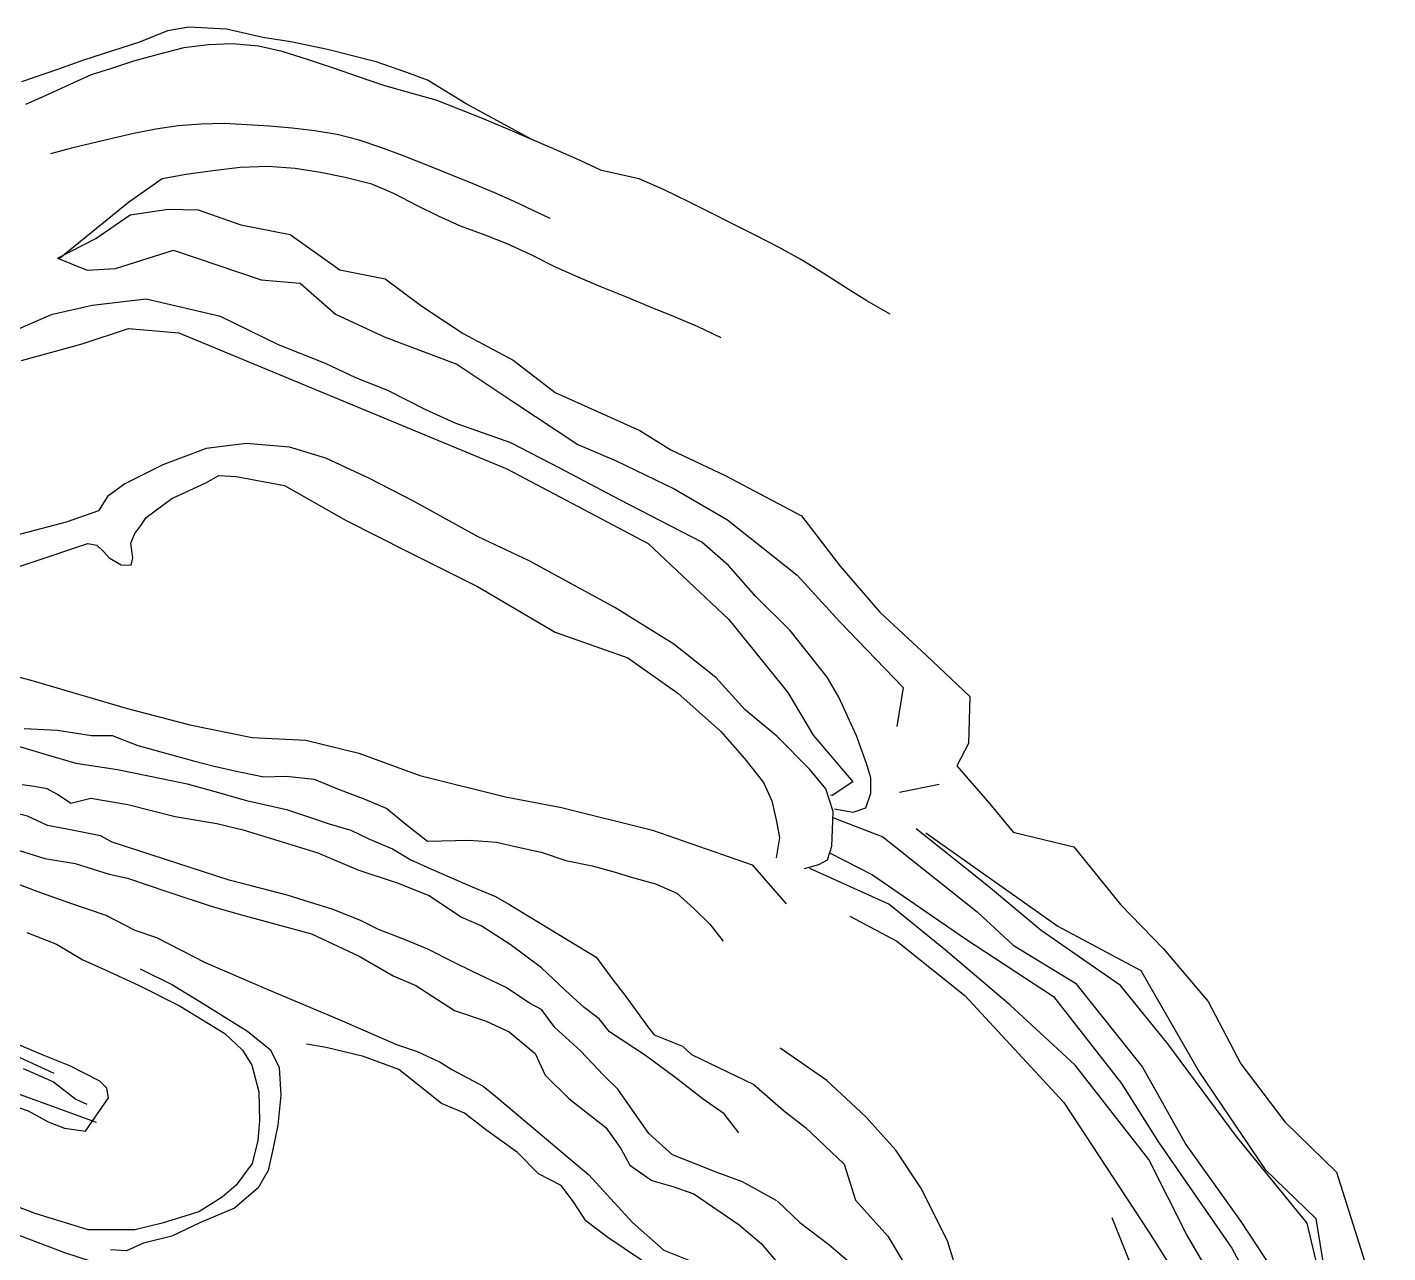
# Model space of a CAD drawing. Extents: x 73536 to 75854, y 478530 to 482386.
# Drawn here: x 74834.2 to 75181.1, y 480303.9 to 480616.4 of the extents above; entities that cross this region are included whole.
import ezdxf

# ---------------------------------------------------------------- set-up
doc = ezdxf.new("R2010")
doc.units = 0

msp = doc.modelspace()

# ---------------------------------------------------------------- linework, layer by layer
at = {"layer": 'TOPO_250913', "color": 30}
msp.add_line((75056.57, 480421.294, 1733.003), (75066.703, 480423.36, 1737.994), dxfattribs=at)
msp.add_line((75056.57, 480421.294, 1733.003), (75066.703, 480423.36, 1737.994), dxfattribs=at)
msp.add_line((75056.57, 480421.294, 1733.003), (75066.703, 480423.36, 1737.994), dxfattribs=at)
msp.add_line((75056.57, 480421.294, 1733.003), (75066.703, 480423.36, 1737.994), dxfattribs=at)
msp.add_line((75056.57, 480421.294, 1733.003), (75066.703, 480423.36, 1737.994), dxfattribs=at)
msp.add_line((75056.57, 480421.294, 1733.003), (75066.703, 480423.36, 1737.994), dxfattribs=at)
msp.add_line((75056.57, 480421.294, 1733.003), (75066.703, 480423.36, 1737.994), dxfattribs=at)
msp.add_line((75056.57, 480421.294, 1733.003), (75066.703, 480423.36, 1737.994), dxfattribs=at)
for points in [[(74962.807, 480587.781, 1743.371), (74946.112, 480596.872, 1742.666), (74936.27, 480602.887, 1742.239), (74930.984, 480604.892, 1742.03), (74923.142, 480607.611, 1741.724), (74910.748, 480610.709, 1741.424), (74901.4, 480612.7, 1741.2), (74894.2, 480613.8, 1741.1), (74885, 480615.9, 1741), (74875.4, 480616.4, 1740.5), (74869.919, 480615.448, 1740.164), (74862.8, 480612.6, 1739.7), (74848.5, 480608, 1739.6), (74841.85, 480605.606, 1739.645), (74832.736, 480602.507, 1739.705)], [(75054.221, 480543.267, 1747.98), (75048.293, 480546.599, 1747.834), (75042.772, 480550.021, 1747.764), (75037.08, 480553.641, 1747.612), (75031.415, 480557.125, 1747.369), (75025.937, 480560.265, 1747.258), (75019.592, 480563.444, 1747.032), (75013.974, 480566.264, 1746.803), (75008.333, 480569.138, 1746.525), (75002.836, 480571.871, 1746.377), (74996.533, 480574.943, 1746.107), (74990.191, 480577.767, 1745.801), (74980.633, 480579.891, 1745.005), (74975.125, 480582.385, 1744.497), (74968.749, 480585.211, 1743.904), (74962.807, 480587.781, 1743.371), (74956.107, 480590.659, 1742.71), (74950.266, 480593.137, 1742.122), (74944.441, 480595.414, 1741.533), (74938.46, 480597.813, 1741.004), (74932.324, 480599.486, 1740.438), (74925.124, 480601.562, 1739.812), (74918.645, 480603.724, 1739.357), (74912.73, 480605.8, 1738.86), (74905.865, 480608.039, 1738.288), (74899.136, 480610.204, 1737.709), (74893.101, 480611.593, 1737.196), (74886.431, 480612.13, 1736.582), (74880.352, 480611.944, 1736.029), (74874.105, 480611.106, 1735.496), (74867.529, 480609.465, 1735.021), (74861.266, 480607.749, 1734.499), (74855.404, 480605.748, 1734.039), (74850.467, 480604.29, 1733.673), (74844.993, 480601.799, 1733.221), (74839.523, 480599.266, 1732.742), (74833.691, 480596.703, 1732.274)], [(74967.524, 480567.578, 1744.161), (74962.96, 480569.783, 1743.675), (74958.151, 480572.023, 1743.172), (74953.127, 480574.208, 1742.699), (74947.908, 480576.424, 1742.167), (74942.58, 480578.621, 1741.633), (74937.134, 480580.778, 1741.126), (74929.842, 480583.706, 1740.54), (74924.303, 480585.706, 1740.05), (74918.771, 480587.586, 1739.569), (74913.174, 480589.017, 1739.027), (74907.462, 480589.958, 1738.45), (74901.713, 480590.688, 1737.839), (74895.941, 480591.181, 1737.162), (74890.17, 480591.532, 1736.621), (74884.34, 480591.806, 1736.025), (74878.478, 480591.704, 1735.406), (74872.66, 480591.226, 1734.835), (74866.964, 480590.436, 1734.29), (74861.37, 480589.265, 1733.674), (74855.831, 480587.994, 1733.162), (74850.455, 480586.716, 1732.698), (74845.486, 480585.521, 1732.386), (74840.087, 480584.085, 1731.981)], [(74967.524, 480567.578, 1744.161), (74962.96, 480569.783, 1743.675), (74958.151, 480572.023, 1743.172), (74953.127, 480574.208, 1742.699), (74947.908, 480576.424, 1742.167), (74942.58, 480578.621, 1741.633), (74937.134, 480580.778, 1741.126), (74929.842, 480583.706, 1740.54), (74924.303, 480585.706, 1740.05), (74918.771, 480587.586, 1739.569), (74913.174, 480589.017, 1739.027), (74907.462, 480589.958, 1738.45), (74901.713, 480590.688, 1737.839), (74895.941, 480591.181, 1737.162), (74890.17, 480591.532, 1736.621), (74884.34, 480591.806, 1736.025), (74878.478, 480591.704, 1735.406), (74872.66, 480591.226, 1734.835), (74866.964, 480590.436, 1734.29), (74861.37, 480589.265, 1733.674), (74855.831, 480587.994, 1733.162), (74850.455, 480586.716, 1732.698), (74845.486, 480585.521, 1732.386), (74840.087, 480584.085, 1731.981)], [(74967.524, 480567.578, 1744.161), (74962.96, 480569.783, 1743.675), (74958.151, 480572.023, 1743.172), (74953.127, 480574.208, 1742.699), (74947.908, 480576.424, 1742.167), (74942.58, 480578.621, 1741.633), (74937.134, 480580.778, 1741.126), (74929.842, 480583.706, 1740.54), (74924.303, 480585.706, 1740.05), (74918.771, 480587.586, 1739.569), (74913.174, 480589.017, 1739.027), (74907.462, 480589.958, 1738.45), (74901.713, 480590.688, 1737.839), (74895.941, 480591.181, 1737.162), (74890.17, 480591.532, 1736.621), (74884.34, 480591.806, 1736.025), (74878.478, 480591.704, 1735.406), (74872.66, 480591.226, 1734.835), (74866.964, 480590.436, 1734.29), (74861.37, 480589.265, 1733.674), (74855.831, 480587.994, 1733.162), (74850.455, 480586.716, 1732.698), (74845.486, 480585.521, 1732.386), (74840.087, 480584.085, 1731.981)], [(74967.524, 480567.578, 1744.161), (74962.96, 480569.783, 1743.675), (74958.151, 480572.023, 1743.172), (74953.127, 480574.208, 1742.699), (74947.908, 480576.424, 1742.167), (74942.58, 480578.621, 1741.633), (74937.134, 480580.778, 1741.126), (74929.842, 480583.706, 1740.54), (74924.303, 480585.706, 1740.05), (74918.771, 480587.586, 1739.569), (74913.174, 480589.017, 1739.027), (74907.462, 480589.958, 1738.45), (74901.713, 480590.688, 1737.839), (74895.941, 480591.181, 1737.162), (74890.17, 480591.532, 1736.621), (74884.34, 480591.806, 1736.025), (74878.478, 480591.704, 1735.406), (74872.66, 480591.226, 1734.835), (74866.964, 480590.436, 1734.29), (74861.37, 480589.265, 1733.674), (74855.831, 480587.994, 1733.162), (74850.455, 480586.716, 1732.698), (74845.486, 480585.521, 1732.386), (74840.087, 480584.085, 1731.981)], [(74967.524, 480567.578, 1744.161), (74962.96, 480569.783, 1743.675), (74958.151, 480572.023, 1743.172), (74953.127, 480574.208, 1742.699), (74947.908, 480576.424, 1742.167), (74942.58, 480578.621, 1741.633), (74937.134, 480580.778, 1741.126), (74929.842, 480583.706, 1740.54), (74924.303, 480585.706, 1740.05), (74918.771, 480587.586, 1739.569), (74913.174, 480589.017, 1739.027), (74907.462, 480589.958, 1738.45), (74901.713, 480590.688, 1737.839), (74895.941, 480591.181, 1737.162), (74890.17, 480591.532, 1736.621), (74884.34, 480591.806, 1736.025), (74878.478, 480591.704, 1735.406), (74872.66, 480591.226, 1734.835), (74866.964, 480590.436, 1734.29), (74861.37, 480589.265, 1733.674), (74855.831, 480587.994, 1733.162), (74850.455, 480586.716, 1732.698), (74845.486, 480585.521, 1732.386), (74840.087, 480584.085, 1731.981)], [(74967.524, 480567.578, 1744.161), (74962.96, 480569.783, 1743.675), (74958.151, 480572.023, 1743.172), (74953.127, 480574.208, 1742.699), (74947.908, 480576.424, 1742.167), (74942.58, 480578.621, 1741.633), (74937.134, 480580.778, 1741.126), (74929.842, 480583.706, 1740.54), (74924.303, 480585.706, 1740.05), (74918.771, 480587.586, 1739.569), (74913.174, 480589.017, 1739.027), (74907.462, 480589.958, 1738.45), (74901.713, 480590.688, 1737.839), (74895.941, 480591.181, 1737.162), (74890.17, 480591.532, 1736.621), (74884.34, 480591.806, 1736.025), (74878.478, 480591.704, 1735.406), (74872.66, 480591.226, 1734.835), (74866.964, 480590.436, 1734.29), (74861.37, 480589.265, 1733.674), (74855.831, 480587.994, 1733.162), (74850.455, 480586.716, 1732.698), (74845.486, 480585.521, 1732.386), (74840.087, 480584.085, 1731.981)], [(74967.524, 480567.578, 1744.161), (74962.96, 480569.783, 1743.675), (74958.151, 480572.023, 1743.172), (74953.127, 480574.208, 1742.699), (74947.908, 480576.424, 1742.167), (74942.58, 480578.621, 1741.633), (74937.134, 480580.778, 1741.126), (74929.842, 480583.706, 1740.54), (74924.303, 480585.706, 1740.05), (74918.771, 480587.586, 1739.569), (74913.174, 480589.017, 1739.027), (74907.462, 480589.958, 1738.45), (74901.713, 480590.688, 1737.839), (74895.941, 480591.181, 1737.162), (74890.17, 480591.532, 1736.621), (74884.34, 480591.806, 1736.025), (74878.478, 480591.704, 1735.406), (74872.66, 480591.226, 1734.835), (74866.964, 480590.436, 1734.29), (74861.37, 480589.265, 1733.674), (74855.831, 480587.994, 1733.162), (74850.455, 480586.716, 1732.698), (74845.486, 480585.521, 1732.386), (74840.087, 480584.085, 1731.981)], [(74967.524, 480567.578, 1744.161), (74962.96, 480569.783, 1743.675), (74958.151, 480572.023, 1743.172), (74953.127, 480574.208, 1742.699), (74947.908, 480576.424, 1742.167), (74942.58, 480578.621, 1741.633), (74937.134, 480580.778, 1741.126), (74929.842, 480583.706, 1740.54), (74924.303, 480585.706, 1740.05), (74918.771, 480587.586, 1739.569), (74913.174, 480589.017, 1739.027), (74907.462, 480589.958, 1738.45), (74901.713, 480590.688, 1737.839), (74895.941, 480591.181, 1737.162), (74890.17, 480591.532, 1736.621), (74884.34, 480591.806, 1736.025), (74878.478, 480591.704, 1735.406), (74872.66, 480591.226, 1734.835), (74866.964, 480590.436, 1734.29), (74861.37, 480589.265, 1733.674), (74855.831, 480587.994, 1733.162), (74850.455, 480586.716, 1732.698), (74845.486, 480585.521, 1732.386), (74840.087, 480584.085, 1731.981)], [(75011.118, 480537.222, 1746.509), (75005.241, 480540.033, 1746.38), (74999.171, 480542.53, 1746.202), (74993.091, 480545.017, 1745.93), (74986.791, 480547.624, 1745.673), (74980.426, 480550.191, 1745.371), (74974.075, 480552.877, 1745.045), (74968.55, 480555.376, 1744.6), (74962.632, 480558.331, 1743.901), (74956.569, 480561.167, 1743.234), (74950.96, 480563.393, 1742.704), (74944.627, 480565.669, 1742.092), (74939.01, 480568.242, 1741.617), (74933.531, 480570.96, 1741.006), (74927.852, 480573.875, 1740.461), (74922.007, 480576.384, 1739.752), (74915.271, 480578.099, 1739.092), (74908.937, 480579.329, 1738.431), (74902.443, 480580.358, 1737.74), (74895.568, 480580.881, 1736.909), (74888.497, 480580.617, 1736.047), (74881.513, 480579.808, 1735.279), (74874.71, 480578.807, 1734.64), (74868.583, 480577.772, 1734.09), (74860.007, 480571.7, 1733.297), (74842.319, 480557.34, 1730.856)], [(75011.118, 480537.222, 1746.509), (75005.241, 480540.033, 1746.38), (74999.171, 480542.53, 1746.202), (74993.091, 480545.017, 1745.93), (74986.791, 480547.624, 1745.673), (74980.426, 480550.191, 1745.371), (74974.075, 480552.877, 1745.045), (74968.55, 480555.376, 1744.6), (74962.632, 480558.331, 1743.901), (74956.569, 480561.167, 1743.234), (74950.96, 480563.393, 1742.704), (74944.627, 480565.669, 1742.092), (74939.01, 480568.242, 1741.617), (74933.531, 480570.96, 1741.006), (74927.852, 480573.875, 1740.461), (74922.007, 480576.384, 1739.752), (74915.271, 480578.099, 1739.092), (74908.937, 480579.329, 1738.431), (74902.443, 480580.358, 1737.74), (74895.568, 480580.881, 1736.909), (74888.497, 480580.617, 1736.047), (74881.513, 480579.808, 1735.279), (74874.71, 480578.807, 1734.64), (74868.583, 480577.772, 1734.09), (74860.007, 480571.7, 1733.297), (74842.319, 480557.34, 1730.856)], [(75011.118, 480537.222, 1746.509), (75005.241, 480540.033, 1746.38), (74999.171, 480542.53, 1746.202), (74993.091, 480545.017, 1745.93), (74986.791, 480547.624, 1745.673), (74980.426, 480550.191, 1745.371), (74974.075, 480552.877, 1745.045), (74968.55, 480555.376, 1744.6), (74962.632, 480558.331, 1743.901), (74956.569, 480561.167, 1743.234), (74950.96, 480563.393, 1742.704), (74944.627, 480565.669, 1742.092), (74939.01, 480568.242, 1741.617), (74933.531, 480570.96, 1741.006), (74927.852, 480573.875, 1740.461), (74922.007, 480576.384, 1739.752), (74915.271, 480578.099, 1739.092), (74908.937, 480579.329, 1738.431), (74902.443, 480580.358, 1737.74), (74895.568, 480580.881, 1736.909), (74888.497, 480580.617, 1736.047), (74881.513, 480579.808, 1735.279), (74874.71, 480578.807, 1734.64), (74868.583, 480577.772, 1734.09), (74860.007, 480571.7, 1733.297), (74842.319, 480557.34, 1730.856)], [(75011.118, 480537.222, 1746.509), (75005.241, 480540.033, 1746.38), (74999.171, 480542.53, 1746.202), (74993.091, 480545.017, 1745.93), (74986.791, 480547.624, 1745.673), (74980.426, 480550.191, 1745.371), (74974.075, 480552.877, 1745.045), (74968.55, 480555.376, 1744.6), (74962.632, 480558.331, 1743.901), (74956.569, 480561.167, 1743.234), (74950.96, 480563.393, 1742.704), (74944.627, 480565.669, 1742.092), (74939.01, 480568.242, 1741.617), (74933.531, 480570.96, 1741.006), (74927.852, 480573.875, 1740.461), (74922.007, 480576.384, 1739.752), (74915.271, 480578.099, 1739.092), (74908.937, 480579.329, 1738.431), (74902.443, 480580.358, 1737.74), (74895.568, 480580.881, 1736.909), (74888.497, 480580.617, 1736.047), (74881.513, 480579.808, 1735.279), (74874.71, 480578.807, 1734.64), (74868.583, 480577.772, 1734.09), (74860.007, 480571.7, 1733.297), (74842.319, 480557.34, 1730.856)], [(75011.118, 480537.222, 1746.509), (75005.241, 480540.033, 1746.38), (74999.171, 480542.53, 1746.202), (74993.091, 480545.017, 1745.93), (74986.791, 480547.624, 1745.673), (74980.426, 480550.191, 1745.371), (74974.075, 480552.877, 1745.045), (74968.55, 480555.376, 1744.6), (74962.632, 480558.331, 1743.901), (74956.569, 480561.167, 1743.234), (74950.96, 480563.393, 1742.704), (74944.627, 480565.669, 1742.092), (74939.01, 480568.242, 1741.617), (74933.531, 480570.96, 1741.006), (74927.852, 480573.875, 1740.461), (74922.007, 480576.384, 1739.752), (74915.271, 480578.099, 1739.092), (74908.937, 480579.329, 1738.431), (74902.443, 480580.358, 1737.74), (74895.568, 480580.881, 1736.909), (74888.497, 480580.617, 1736.047), (74881.513, 480579.808, 1735.279), (74874.71, 480578.807, 1734.64), (74868.583, 480577.772, 1734.09), (74860.007, 480571.7, 1733.297), (74842.319, 480557.34, 1730.856)], [(75011.118, 480537.222, 1746.509), (75005.241, 480540.033, 1746.38), (74999.171, 480542.53, 1746.202), (74993.091, 480545.017, 1745.93), (74986.791, 480547.624, 1745.673), (74980.426, 480550.191, 1745.371), (74974.075, 480552.877, 1745.045), (74968.55, 480555.376, 1744.6), (74962.632, 480558.331, 1743.901), (74956.569, 480561.167, 1743.234), (74950.96, 480563.393, 1742.704), (74944.627, 480565.669, 1742.092), (74939.01, 480568.242, 1741.617), (74933.531, 480570.96, 1741.006), (74927.852, 480573.875, 1740.461), (74922.007, 480576.384, 1739.752), (74915.271, 480578.099, 1739.092), (74908.937, 480579.329, 1738.431), (74902.443, 480580.358, 1737.74), (74895.568, 480580.881, 1736.909), (74888.497, 480580.617, 1736.047), (74881.513, 480579.808, 1735.279), (74874.71, 480578.807, 1734.64), (74868.583, 480577.772, 1734.09), (74860.007, 480571.7, 1733.297), (74842.319, 480557.34, 1730.856)], [(75011.118, 480537.222, 1746.509), (75005.241, 480540.033, 1746.38), (74999.171, 480542.53, 1746.202), (74993.091, 480545.017, 1745.93), (74986.791, 480547.624, 1745.673), (74980.426, 480550.191, 1745.371), (74974.075, 480552.877, 1745.045), (74968.55, 480555.376, 1744.6), (74962.632, 480558.331, 1743.901), (74956.569, 480561.167, 1743.234), (74950.96, 480563.393, 1742.704), (74944.627, 480565.669, 1742.092), (74939.01, 480568.242, 1741.617), (74933.531, 480570.96, 1741.006), (74927.852, 480573.875, 1740.461), (74922.007, 480576.384, 1739.752), (74915.271, 480578.099, 1739.092), (74908.937, 480579.329, 1738.431), (74902.443, 480580.358, 1737.74), (74895.568, 480580.881, 1736.909), (74888.497, 480580.617, 1736.047), (74881.513, 480579.808, 1735.279), (74874.71, 480578.807, 1734.64), (74868.583, 480577.772, 1734.09), (74860.007, 480571.7, 1733.297), (74842.319, 480557.34, 1730.856)], [(75011.118, 480537.222, 1746.509), (75005.241, 480540.033, 1746.38), (74999.171, 480542.53, 1746.202), (74993.091, 480545.017, 1745.93), (74986.791, 480547.624, 1745.673), (74980.426, 480550.191, 1745.371), (74974.075, 480552.877, 1745.045), (74968.55, 480555.376, 1744.6), (74962.632, 480558.331, 1743.901), (74956.569, 480561.167, 1743.234), (74950.96, 480563.393, 1742.704), (74944.627, 480565.669, 1742.092), (74939.01, 480568.242, 1741.617), (74933.531, 480570.96, 1741.006), (74927.852, 480573.875, 1740.461), (74922.007, 480576.384, 1739.752), (74915.271, 480578.099, 1739.092), (74908.937, 480579.329, 1738.431), (74902.443, 480580.358, 1737.74), (74895.568, 480580.881, 1736.909), (74888.497, 480580.617, 1736.047), (74881.513, 480579.808, 1735.279), (74874.71, 480578.807, 1734.64), (74868.583, 480577.772, 1734.09), (74860.007, 480571.7, 1733.297), (74842.319, 480557.34, 1730.856)], [(74841.857, 480557.538, 1732.484), (74851.69, 480562.533, 1734.707), (74860.424, 480568.527, 1735.672), (74870.098, 480570.038, 1736.824), (74877.715, 480569.817, 1742.229), (74888.588, 480566.017, 1742.678), (74901.179, 480563.557, 1742.821), (74913.879, 480554.553, 1743.352), (74925.453, 480552.231, 1743.529), (74934.778, 480545.24, 1743.909), (74945.34, 480538.285, 1744.255), (74958.062, 480531.453, 1743.9), (74968.784, 480523.258, 1744.971), (74990.406, 480513.592, 1745.597), (74998.305, 480508.624, 1745.681), (75012.155, 480502.067, 1746.124), (75031.608, 480491.82, 1747.008), (75041.483, 480478.984, 1747.133), (75051.538, 480467.272, 1747.279), (75063.45, 480456.168, 1747.248), (75074.533, 480445.7, 1747.422), (75074.164, 480433.77, 1747.89), (75071.173, 480428.045, 1744.726), (75079.613, 480418.327, 1745.805), (75085.54, 480411.159, 1745.769), (75101.05, 480407.4, 1745.283)], [(74841.857, 480557.538, 1732.484), (74851.69, 480562.533, 1734.707), (74860.424, 480568.527, 1735.672), (74870.098, 480570.038, 1736.824), (74877.715, 480569.817, 1742.229), (74888.588, 480566.017, 1742.678), (74901.179, 480563.557, 1742.821), (74913.879, 480554.553, 1743.352), (74925.453, 480552.231, 1743.529), (74934.778, 480545.24, 1743.909), (74945.34, 480538.285, 1744.255), (74958.062, 480531.453, 1743.9), (74968.784, 480523.258, 1744.971), (74990.406, 480513.592, 1745.597), (74998.305, 480508.624, 1745.681), (75012.155, 480502.067, 1746.124), (75031.608, 480491.82, 1747.008), (75041.483, 480478.984, 1747.133), (75051.538, 480467.272, 1747.279), (75063.45, 480456.168, 1747.248), (75074.533, 480445.7, 1747.422), (75074.164, 480433.77, 1747.89), (75071.173, 480428.045, 1744.726), (75079.613, 480418.327, 1745.805), (75085.54, 480411.159, 1745.769), (75101.05, 480407.4, 1745.283)], [(74841.857, 480557.538, 1732.484), (74851.69, 480562.533, 1734.707), (74860.424, 480568.527, 1735.672), (74870.098, 480570.038, 1736.824), (74877.715, 480569.817, 1742.229), (74888.588, 480566.017, 1742.678), (74901.179, 480563.557, 1742.821), (74913.879, 480554.553, 1743.352), (74925.453, 480552.231, 1743.529), (74934.778, 480545.24, 1743.909), (74945.34, 480538.285, 1744.255), (74958.062, 480531.453, 1743.9), (74968.784, 480523.258, 1744.971), (74990.406, 480513.592, 1745.597), (74998.305, 480508.624, 1745.681), (75012.155, 480502.067, 1746.124), (75031.608, 480491.82, 1747.008), (75041.483, 480478.984, 1747.133), (75051.538, 480467.272, 1747.279), (75063.45, 480456.168, 1747.248), (75074.533, 480445.7, 1747.422), (75074.164, 480433.77, 1747.89), (75071.173, 480428.045, 1744.726), (75079.613, 480418.327, 1745.805), (75085.54, 480411.159, 1745.769), (75101.05, 480407.4, 1745.283)], [(74841.857, 480557.538, 1732.484), (74851.69, 480562.533, 1734.707), (74860.424, 480568.527, 1735.672), (74870.098, 480570.038, 1736.824), (74877.715, 480569.817, 1742.229), (74888.588, 480566.017, 1742.678), (74901.179, 480563.557, 1742.821), (74913.879, 480554.553, 1743.352), (74925.453, 480552.231, 1743.529), (74934.778, 480545.24, 1743.909), (74945.34, 480538.285, 1744.255), (74958.062, 480531.453, 1743.9), (74968.784, 480523.258, 1744.971), (74990.406, 480513.592, 1745.597), (74998.305, 480508.624, 1745.681), (75012.155, 480502.067, 1746.124), (75031.608, 480491.82, 1747.008), (75041.483, 480478.984, 1747.133), (75051.538, 480467.272, 1747.279), (75063.45, 480456.168, 1747.248), (75074.533, 480445.7, 1747.422), (75074.164, 480433.77, 1747.89), (75071.173, 480428.045, 1744.726), (75079.613, 480418.327, 1745.805), (75085.54, 480411.159, 1745.769), (75101.05, 480407.4, 1745.283)], [(74841.857, 480557.538, 1732.484), (74851.69, 480562.533, 1734.707), (74860.424, 480568.527, 1735.672), (74870.098, 480570.038, 1736.824), (74877.715, 480569.817, 1742.229), (74888.588, 480566.017, 1742.678), (74901.179, 480563.557, 1742.821), (74913.879, 480554.553, 1743.352), (74925.453, 480552.231, 1743.529), (74934.778, 480545.24, 1743.909), (74945.34, 480538.285, 1744.255), (74958.062, 480531.453, 1743.9), (74968.784, 480523.258, 1744.971), (74990.406, 480513.592, 1745.597), (74998.305, 480508.624, 1745.681), (75012.155, 480502.067, 1746.124), (75031.608, 480491.82, 1747.008), (75041.483, 480478.984, 1747.133), (75051.538, 480467.272, 1747.279), (75063.45, 480456.168, 1747.248), (75074.533, 480445.7, 1747.422), (75074.164, 480433.77, 1747.89), (75071.173, 480428.045, 1744.726), (75079.613, 480418.327, 1745.805), (75085.54, 480411.159, 1745.769), (75101.05, 480407.4, 1745.283)], [(74841.857, 480557.538, 1732.484), (74851.69, 480562.533, 1734.707), (74860.424, 480568.527, 1735.672), (74870.098, 480570.038, 1736.824), (74877.715, 480569.817, 1742.229), (74888.588, 480566.017, 1742.678), (74901.179, 480563.557, 1742.821), (74913.879, 480554.553, 1743.352), (74925.453, 480552.231, 1743.529), (74934.778, 480545.24, 1743.909), (74945.34, 480538.285, 1744.255), (74958.062, 480531.453, 1743.9), (74968.784, 480523.258, 1744.971), (74990.406, 480513.592, 1745.597), (74998.305, 480508.624, 1745.681), (75012.155, 480502.067, 1746.124), (75031.608, 480491.82, 1747.008), (75041.483, 480478.984, 1747.133), (75051.538, 480467.272, 1747.279), (75063.45, 480456.168, 1747.248), (75074.533, 480445.7, 1747.422), (75074.164, 480433.77, 1747.89), (75071.173, 480428.045, 1744.726), (75079.613, 480418.327, 1745.805), (75085.54, 480411.159, 1745.769), (75101.05, 480407.4, 1745.283)], [(74841.857, 480557.538, 1732.484), (74851.69, 480562.533, 1734.707), (74860.424, 480568.527, 1735.672), (74870.098, 480570.038, 1736.824), (74877.715, 480569.817, 1742.229), (74888.588, 480566.017, 1742.678), (74901.179, 480563.557, 1742.821), (74913.879, 480554.553, 1743.352), (74925.453, 480552.231, 1743.529), (74934.778, 480545.24, 1743.909), (74945.34, 480538.285, 1744.255), (74958.062, 480531.453, 1743.9), (74968.784, 480523.258, 1744.971), (74990.406, 480513.592, 1745.597), (74998.305, 480508.624, 1745.681), (75012.155, 480502.067, 1746.124), (75031.608, 480491.82, 1747.008), (75041.483, 480478.984, 1747.133), (75051.538, 480467.272, 1747.279), (75063.45, 480456.168, 1747.248), (75074.533, 480445.7, 1747.422), (75074.164, 480433.77, 1747.89), (75071.173, 480428.045, 1744.726), (75079.613, 480418.327, 1745.805), (75085.54, 480411.159, 1745.769), (75101.05, 480407.4, 1745.283)], [(74841.857, 480557.538, 1732.484), (74851.69, 480562.533, 1734.707), (74860.424, 480568.527, 1735.672), (74870.098, 480570.038, 1736.824), (74877.715, 480569.817, 1742.229), (74888.588, 480566.017, 1742.678), (74901.179, 480563.557, 1742.821), (74913.879, 480554.553, 1743.352), (74925.453, 480552.231, 1743.529), (74934.778, 480545.24, 1743.909), (74945.34, 480538.285, 1744.255), (74958.062, 480531.453, 1743.9), (74968.784, 480523.258, 1744.971), (74990.406, 480513.592, 1745.597), (74998.305, 480508.624, 1745.681), (75012.155, 480502.067, 1746.124), (75031.608, 480491.82, 1747.008), (75041.483, 480478.984, 1747.133), (75051.538, 480467.272, 1747.279), (75063.45, 480456.168, 1747.248), (75074.533, 480445.7, 1747.422), (75074.164, 480433.77, 1747.89), (75071.173, 480428.045, 1744.726), (75079.613, 480418.327, 1745.805), (75085.54, 480411.159, 1745.769), (75101.05, 480407.4, 1745.283)], [(74841.857, 480557.538, 1732.484), (74849.476, 480554.457, 1729.922), (74856.631, 480554.868, 1729.844), (74871.452, 480559.52, 1729.868), (74893.836, 480551.947, 1729.63), (74903.775, 480551.148, 1730.019), (74912.779, 480543.215, 1729.503), (74925.476, 480537.378, 1729.402), (74943.685, 480530.473, 1729.449), (74958.283, 480520.799, 1729.632), (74974.538, 480509.976, 1729.593), (74984.367, 480505.802, 1729.677), (74999.114, 480498.677, 1729.649), (75012.738, 480490.767, 1729.757), (75030.515, 480476.669, 1729.883), (75041.358, 480464.791, 1729.452), (75057.483, 480448.028, 1729.233), (75055.931, 480438.068, 1728.916)], [(74841.857, 480557.538, 1732.484), (74849.476, 480554.457, 1729.922), (74856.631, 480554.868, 1729.844), (74871.452, 480559.52, 1729.868), (74893.836, 480551.947, 1729.63), (74903.775, 480551.148, 1730.019), (74912.779, 480543.215, 1729.503), (74925.476, 480537.378, 1729.402), (74943.685, 480530.473, 1729.449), (74958.283, 480520.799, 1729.632), (74974.538, 480509.976, 1729.593), (74984.367, 480505.802, 1729.677), (74999.114, 480498.677, 1729.649), (75012.738, 480490.767, 1729.757), (75030.515, 480476.669, 1729.883), (75041.358, 480464.791, 1729.452), (75057.483, 480448.028, 1729.233), (75055.931, 480438.068, 1728.916)], [(74841.857, 480557.538, 1732.484), (74849.476, 480554.457, 1729.922), (74856.631, 480554.868, 1729.844), (74871.452, 480559.52, 1729.868), (74893.836, 480551.947, 1729.63), (74903.775, 480551.148, 1730.019), (74912.779, 480543.215, 1729.503), (74925.476, 480537.378, 1729.402), (74943.685, 480530.473, 1729.449), (74958.283, 480520.799, 1729.632), (74974.538, 480509.976, 1729.593), (74984.367, 480505.802, 1729.677), (74999.114, 480498.677, 1729.649), (75012.738, 480490.767, 1729.757), (75030.515, 480476.669, 1729.883), (75041.358, 480464.791, 1729.452), (75057.483, 480448.028, 1729.233), (75055.931, 480438.068, 1728.916)], [(74841.857, 480557.538, 1732.484), (74849.476, 480554.457, 1729.922), (74856.631, 480554.868, 1729.844), (74871.452, 480559.52, 1729.868), (74893.836, 480551.947, 1729.63), (74903.775, 480551.148, 1730.019), (74912.779, 480543.215, 1729.503), (74925.476, 480537.378, 1729.402), (74943.685, 480530.473, 1729.449), (74958.283, 480520.799, 1729.632), (74974.538, 480509.976, 1729.593), (74984.367, 480505.802, 1729.677), (74999.114, 480498.677, 1729.649), (75012.738, 480490.767, 1729.757), (75030.515, 480476.669, 1729.883), (75041.358, 480464.791, 1729.452), (75057.483, 480448.028, 1729.233), (75055.931, 480438.068, 1728.916)], [(74841.857, 480557.538, 1732.484), (74849.476, 480554.457, 1729.922), (74856.631, 480554.868, 1729.844), (74871.452, 480559.52, 1729.868), (74893.836, 480551.947, 1729.63), (74903.775, 480551.148, 1730.019), (74912.779, 480543.215, 1729.503), (74925.476, 480537.378, 1729.402), (74943.685, 480530.473, 1729.449), (74958.283, 480520.799, 1729.632), (74974.538, 480509.976, 1729.593), (74984.367, 480505.802, 1729.677), (74999.114, 480498.677, 1729.649), (75012.738, 480490.767, 1729.757), (75030.515, 480476.669, 1729.883), (75041.358, 480464.791, 1729.452), (75057.483, 480448.028, 1729.233), (75055.931, 480438.068, 1728.916)], [(74841.857, 480557.538, 1732.484), (74849.476, 480554.457, 1729.922), (74856.631, 480554.868, 1729.844), (74871.452, 480559.52, 1729.868), (74893.836, 480551.947, 1729.63), (74903.775, 480551.148, 1730.019), (74912.779, 480543.215, 1729.503), (74925.476, 480537.378, 1729.402), (74943.685, 480530.473, 1729.449), (74958.283, 480520.799, 1729.632), (74974.538, 480509.976, 1729.593), (74984.367, 480505.802, 1729.677), (74999.114, 480498.677, 1729.649), (75012.738, 480490.767, 1729.757), (75030.515, 480476.669, 1729.883), (75041.358, 480464.791, 1729.452), (75057.483, 480448.028, 1729.233), (75055.931, 480438.068, 1728.916)], [(74841.857, 480557.538, 1732.484), (74849.476, 480554.457, 1729.922), (74856.631, 480554.868, 1729.844), (74871.452, 480559.52, 1729.868), (74893.836, 480551.947, 1729.63), (74903.775, 480551.148, 1730.019), (74912.779, 480543.215, 1729.503), (74925.476, 480537.378, 1729.402), (74943.685, 480530.473, 1729.449), (74958.283, 480520.799, 1729.632), (74974.538, 480509.976, 1729.593), (74984.367, 480505.802, 1729.677), (74999.114, 480498.677, 1729.649), (75012.738, 480490.767, 1729.757), (75030.515, 480476.669, 1729.883), (75041.358, 480464.791, 1729.452), (75057.483, 480448.028, 1729.233), (75055.931, 480438.068, 1728.916)], [(74841.857, 480557.538, 1732.484), (74849.476, 480554.457, 1729.922), (74856.631, 480554.868, 1729.844), (74871.452, 480559.52, 1729.868), (74893.836, 480551.947, 1729.63), (74903.775, 480551.148, 1730.019), (74912.779, 480543.215, 1729.503), (74925.476, 480537.378, 1729.402), (74943.685, 480530.473, 1729.449), (74958.283, 480520.799, 1729.632), (74974.538, 480509.976, 1729.593), (74984.367, 480505.802, 1729.677), (74999.114, 480498.677, 1729.649), (75012.738, 480490.767, 1729.757), (75030.515, 480476.669, 1729.883), (75041.358, 480464.791, 1729.452), (75057.483, 480448.028, 1729.233), (75055.931, 480438.068, 1728.916)], [(75040.043, 480417.088, 1722.657), (75044.774, 480416.228, 1723.24), (75048.024, 480417.338, 1723.609), (75049.302, 480421.092, 1725.293), (75049.302, 480424.95, 1727.018), (75048.135, 480428.661, 1728.672), (75045.612, 480435.684, 1728.481), (75041.084, 480445.579, 1728.201), (75038.142, 480450.672, 1728.05), (75028.733, 480462.536, 1728.691), (75019.923, 480471.261, 1729.216), (75013.012, 480479.119, 1729.285), (75006.183, 480485.088, 1729.344), (74985.24, 480495.845, 1729.406), (74969.984, 480503.977, 1729.344), (74957.473, 480510.44, 1729.41), (74943.249, 480515.41, 1729.192), (74935.772, 480518.834, 1729.229), (74926.111, 480523.772, 1729.2), (74917.953, 480526.992, 1729.177), (74910.223, 480530.642, 1729.155), (74898.269, 480535.369, 1729.121), (74883.434, 480542.645, 1729.229), (74864.468, 480547.077, 1729.318), (74850.707, 480545.466, 1729.917), (74840.232, 480543.095, 1729.58), (74830.318, 480538.742, 1728.756)], [(74832.711, 480531.379, 1714.982), (74848.139, 480535.7, 1714.759), (74860.012, 480539.535, 1714.796), (74872.861, 480538.468, 1714.682), (74956.448, 480503.786, 1715.428), (74992.49, 480484.72, 1715.36), (75013.071, 480465.385, 1716.36), (75028.091, 480446.79, 1715.429), (75034.546, 480435.837, 1715.504), (75044.664, 480423.95, 1715.546), (75039.453, 480420.452, 1715.412), (75039.011, 480420.53, 1715.406)], [(75032.343, 480401.828, 1706.942), (75036.02, 480402.89, 1707.134), (75038.196, 480404.051, 1707.257), (75039.298, 480407.523, 1715.339), (75039.533, 480411.693, 1715.163), (75039.7, 480416.375, 1714.966), (75037.801, 480422.181, 1714.712), (75033.681, 480427.076, 1714.845), (75025.32, 480435.604, 1715.094), (75017.259, 480442.337, 1715.313), (75009.718, 480450.558, 1715.501), (74999.008, 480459.051, 1715.732), (74983.969, 480468.449, 1715.68), (74962.189, 480480.35, 1715.607), (74949.124, 480486.446, 1715.631), (74932.849, 480495.457, 1715.662), (74921.416, 480501.289, 1715.273), (74910.335, 480506.508, 1714.902), (74901.016, 480509.284, 1714.808), (74889.954, 480510.213, 1714.7), (74879.789, 480509.008, 1714.944), (74868.733, 480504.769, 1715.227), (74859.05, 480499.92, 1715.008), (74854.664, 480496.705, 1714.53), (74852.378, 480493.033, 1714.153), (74844.095, 480490.162, 1714.135), (74831.178, 480486.806, 1714.108)], [(74808.221, 480470.91, 1700.375), (74849.647, 480484.735, 1700.435), (74851.892, 480484.299, 1700.439), (74853.737, 480482.621, 1700.444), (74855.079, 480481.111, 1700.448), (74858.099, 480479.266, 1700.454), (74860.655, 480479.199, 1700.459), (74861.119, 480481.111, 1700.485), (74860.615, 480484.802, 1700.539), (74861.622, 480487.319, 1700.541), (74863.132, 480489.332, 1700.519), (74864.474, 480491.345, 1700.498), (74871.017, 480496.21, 1700.424), (74879.722, 480500.219, 1700.336), (74883.024, 480502.088, 1700.328), (74887.467, 480501.86, 1700.32), (74899.767, 480499.535, 1700.797), (74915.466, 480490.615, 1700.863), (74931.129, 480482.718, 1700.562), (74948.968, 480473.803, 1700.22), (74968.763, 480462.175, 1700.472), (74987.282, 480455.553, 1700.687), (75000.021, 480446.583, 1700.717), (75010.97, 480436.922, 1700.744), (75017.035, 480429.878, 1700.762), (75021.92, 480423.825, 1700.708), (75024.067, 480419.102, 1700.672), (75025.182, 480413.837, 1700.635), (75025.999, 480409.655, 1700.591), (75025.144, 480404.598, 1700.537)], [(74813.297, 480455.795, 1699.718), (74835.701, 480449.689, 1700.234), (74859.357, 480442.768, 1699.537), (74875.621, 480438.529, 1699.169), (74891.48, 480435.285, 1699.592), (74905.2, 480434.584, 1699.461), (74918.76, 480431.244, 1699.48), (74934.268, 480425.598, 1699.321), (74956.145, 480420.161, 1699.262), (74970.361, 480417.435, 1699.528), (74993.641, 480411.633, 1699.373), (75019.056, 480402.804, 1699.361), (75027.698, 480392.837, 1698.924)], [(74833.371, 480437.544, 1683.809), (74841.851, 480437.156, 1683.316), (74850.536, 480435.746, 1683.054), (74855.84, 480435.799, 1684.813), (74862.406, 480433.225, 1684.8), (74871.613, 480430.696, 1684.664), (74876.582, 480429.285, 1684.547), (74881.852, 480427.976, 1684.495), (74887.075, 480426.739, 1684.523), (74894.505, 480425.273, 1684.333), (74900.161, 480425.422, 1684.222), (74907.316, 480424.685, 1684.179), (74913.317, 480422.194, 1684.237), (74920.247, 480419.538, 1684.304), (74925.834, 480417.199, 1684.357), (74930.682, 480413.213, 1684.522), (74936.263, 480408.837, 1684.44), (74946.926, 480409.095, 1684.317), (74953.807, 480408.615, 1684.009), (74959.371, 480407.323, 1684.276), (74965.171, 480406.025, 1684.035), (74971.523, 480403.928, 1684.178), (74978.256, 480402.542, 1684.023), (74983.504, 480401.096, 1684.165), (74988.535, 480399.574, 1684.244), (74994.342, 480397.975, 1684.163), (74999.826, 480395.599, 1684.289), (75004.214, 480391.571, 1684.318), (75008.196, 480387.713, 1684.348), (75011.644, 480383.314, 1684.437)], [(74832.209, 480432.989, 1684.426), (74839.03, 480430.904, 1684.839), (74846.525, 480428.768, 1684.728), (74857.15, 480427.1, 1684.463), (74868.433, 480424.86, 1684.724), (74874.91, 480423.431, 1684.627), (74881.978, 480421.474, 1684.627), (74890.105, 480419.224, 1684.627), (74900.292, 480416.89, 1683.975), (74906.929, 480414.665, 1684.541), (74911.196, 480413.265, 1684.292), (74916.641, 480411.668, 1684.523), (74921.449, 480409.37, 1684.576), (74927.33, 480406.907, 1684.155), (74931.979, 480404.092, 1684.417), (74937.847, 480401.477, 1684.394), (74947.608, 480397.195, 1684.268), (74953.533, 480394.69, 1684.489), (74956.934, 480392.746, 1683.794), (74979.231, 480379.276, 1683.394), (74983.567, 480373.358, 1684.134), (74986.804, 480369.242, 1684.673), (74990.351, 480364.299, 1684.217), (74992.925, 480360.779, 1685.492), (74994.062, 480359.479, 1685.11)], [(75015.607, 480334.466, 1671.091), (75011.87, 480339.271, 1671.137), (75006.531, 480343.008, 1671.133), (74999.323, 480348.614, 1671.139), (74991.849, 480354.22, 1671.141), (74982.641, 480360.247, 1671.124), (74980.018, 480363.495, 1670.839), (74976.186, 480366.451, 1670.884), (74971.316, 480370.863, 1670.071), (74965.259, 480376.563, 1670.15), (74957.299, 480382.5, 1670.088), (74949.906, 480387.234, 1670.172), (74944.809, 480389.417, 1670.124), (74936.479, 480394.948, 1670.15), (74928.617, 480398.095, 1669.996), (74918.57, 480401.423, 1670.216), (74908.358, 480405.76, 1670.29), (74889.57, 480411.576, 1670.144), (74882.477, 480413.246, 1670.157), (74871.876, 480415.041, 1670.014), (74859.803, 480418.13, 1669.756), (74850.413, 480419.748, 1669.685), (74845.242, 480418.418, 1669.729), (74841.857, 480420.768, 1669.336), (74839.248, 480422.187, 1669.349), (74835.91, 480422.755, 1669.377), (74832.87, 480423.228, 1669.403)], [(75025.341, 480317.135, 1670.659), (75016.521, 480321.992, 1670.05), (75009.808, 480324.469, 1670.566), (74998.692, 480328.887, 1670.975), (74992.654, 480334.259, 1671.586), (74984.724, 480345.637, 1670.56), (74981.141, 480349.148, 1670.394), (74975.268, 480355.373, 1670.046), (74968.733, 480361.329, 1669.493), (74965.319, 480365.945, 1670.189), (74962.238, 480367.555, 1669.726), (74956.297, 480371.524, 1670.383), (74947.524, 480375.653, 1669.953), (74943.039, 480377.859, 1670.133), (74936.334, 480381.283, 1670.055), (74930.404, 480383.737, 1669.772), (74923.702, 480386.288, 1670.129), (74919.175, 480388.572, 1670.2), (74912.143, 480391.428, 1670.165), (74906.112, 480393.314, 1669.892), (74900.466, 480395.069, 1669.601), (74891.289, 480397.476, 1669.924), (74885.673, 480398.93, 1670.106), (74855.802, 480408.587, 1668.87), (74852.882, 480410.192, 1669.154), (74845.626, 480411.657, 1668.874), (74839.325, 480412.811, 1668.78), (74834.209, 480415.194, 1669.417), (74822.215, 480418.112, 1669.239)], [(75039.61, 480414.831, 1715.812), (75052.366, 480409.964, 1716.201), (75076.391, 480390.812, 1716.992), (75085.552, 480382.299, 1716.426), (75101.444, 480372.631, 1717.046), (75118.586, 480351.187, 1717.425), (75129.585, 480331.465, 1715.912), (75143.637, 480311.876, 1715.368), (75151.752, 480299.464, 1715.944)], [(75166.45, 480286.23, 1730.45), (75160.537, 480311.443, 1732.508), (75142.54, 480333.54, 1731.151), (75125.02, 480357.19, 1730.996), (75112.96, 480372.06, 1730.789), (75092.74, 480386.04, 1730.511), (75079.26, 480397.26, 1729.792), (75060.79, 480411.97, 1730.916)], [(75063.325, 480410.954, 1730.549), (75096.956, 480387.134, 1730.682), (75118.1, 480375.89, 1730.759), (75133.12, 480349.86, 1731.597), (75149.81, 480325.15, 1730.729), (75162.75, 480312.59, 1730.881), (75170.89, 480262.29, 1730.481)], [(74831.822, 480406.559, 1654.462), (74838.663, 480404.459, 1654.459), (74846.401, 480403.136, 1654.456), (74855.062, 480400.42, 1654.453), (74859.706, 480399.43, 1654.451), (74870.021, 480395.899, 1654.447), (74881.315, 480392.189, 1654.442), (74888.841, 480390.082, 1654.439), (74906.644, 480385.201, 1654.431), (74918.821, 480379.504, 1654.426), (74927.509, 480374.471, 1654.422), (74933.241, 480372.027, 1654.42), (74943.095, 480365.675, 1654.415), (74951.167, 480362.942, 1654.412), (74957.015, 480360.252, 1654.409), (74963.667, 480354.733, 1654.406), (74966.195, 480349.156, 1654.403), (74972.297, 480343.225, 1654.4), (74981.731, 480335.818, 1654.395), (74985.52, 480330.454, 1654.393), (74987.839, 480326.211, 1654.391), (74993.423, 480322.272, 1654.388), (74998.807, 480320.788, 1654.386), (75004.108, 480318.926, 1654.383), (75015.68, 480311.042, 1654.951), (75021.331, 480306.261, 1654.923), (75028.697, 480297.498, 1654.908)], [(75038.762, 480405.833, 1715.352), (75049.71, 480400.26, 1715.478), (75073.39, 480383.97, 1715.476), (75095.81, 480369.22, 1714.975), (75113.21, 480347.07, 1715.306), (75122.63, 480332.11, 1715.289), (75141.34, 480305.03, 1714.234), (75151.32, 480286.38, 1714.998)], [(75101.05, 480407.4, 1745.283), (75112.9, 480392.71, 1745.015), (75123.86, 480381.38, 1744.824), (75135.31, 480367.93, 1744.834), (75143.66, 480352.05, 1744.386), (75154.81, 480337.26, 1744.766), (75168, 480324.42, 1744.779), (75174.18, 480304.8, 1744.279), (75181.09, 480282.57, 1745.339)], [(75139.81, 480291.46, 1700.47), (75129.76, 480308.65, 1700.257), (75120.16, 480327.63, 1700.704), (75101.38, 480351.72, 1700.833), (75084.743, 480367.103, 1700), (75068.29, 480381.08, 1700.473), (75053.88, 480392.8, 1700.304), (75033.755, 480401.838, 1700.583)], [(74829.184, 480398.882, 1655.108), (74836.634, 480396.049, 1655.102), (74844.904, 480393.147, 1655.281), (74854.219, 480389.954, 1654.807), (74861.565, 480386.13, 1654.905), (74867.122, 480384.247, 1654.508), (74879.519, 480377.938, 1654.937), (74896.072, 480370.776, 1654.85), (74913.73, 480363.338, 1654.748), (74928.302, 480356.982, 1654.782), (74933.626, 480355.212, 1654.549), (74939.447, 480352.486, 1655.067), (74942.401, 480350.635, 1654.678), (74950.441, 480346.35, 1655.175), (74953.527, 480343.782, 1654.827), (74977.383, 480323.764, 1654.657), (74988.462, 480311.585, 1654.53), (74996.541, 480304.445, 1654.21)], [(75043.947, 480389.684, 1700.083), (75055.884, 480383.304, 1700.156), (75073.2, 480369.49, 1700.274), (75098.48, 480342.16, 1700.602), (75120.04, 480309.28, 1700.008), (75133.12, 480288.68, 1699.952)], [(74834.085, 480385.522, 1644.056), (74841.649, 480382.595, 1643.349), (74848.329, 480378.589, 1642.695), (74854.011, 480376.019, 1642.293), (74862.537, 480372.115, 1641.802), (74873.181, 480366.721, 1641.96), (74884.512, 480359.76, 1642.148), (74889.074, 480355.526, 1642.295), (74891.429, 480351.693, 1642.36), (74893.187, 480344.901, 1642.415), (74893.348, 480337.504, 1642.244), (74892.965, 480332.519, 1642.124), (74891.508, 480326.613, 1642.213), (74887.457, 480321.134, 1642.213), (74883.881, 480318.07, 1642.213), (74877.923, 480314.324, 1642.213), (74868.559, 480311.43, 1642.213), (74861.579, 480309.728, 1642.213), (74849.661, 480309.728, 1642.213), (74836.213, 480313.884, 1640.469), (74816.845, 480321.182, 1637.918)], [(74862.926, 480376.246, 1643.282), (74871.186, 480372.178, 1643.369), (74878.618, 480367.719, 1643.576), (74884.72, 480363.861, 1643.873), (74890.351, 480360.421, 1644.058), (74896.207, 480355.658, 1644.714), (74898.408, 480351.154, 1644.808), (74898.869, 480344.097, 1645.144), (74898.029, 480336.386, 1644.721), (74896.799, 480330.216, 1644.375), (74895.564, 480324.836, 1644.091), (74893.042, 480320.475, 1644.043), (74886.978, 480315.276, 1643.818), (74878.318, 480311.578, 1643.172), (74871.032, 480308.126, 1643.231), (74863.833, 480306.313, 1642.631), (74859.457, 480304.375, 1642.264), (74855.406, 480304.625, 1641.906)], [(74829.747, 480341.662, 1636.412), (74834.368, 480340.035, 1636.992), (74839.538, 480337.264, 1637.631), (74843.681, 480335.689, 1637.943), (74849.018, 480334.896, 1638.47), (74854.864, 480343.384, 1640.289), (74854.42, 480345.826, 1640.355), (74852.641, 480347.648, 1640.406), (74845.013, 480351.567, 1641.204), (74838.191, 480354.264, 1642.202), (74830.417, 480357.595, 1643.318)], [(75007.217, 480290.949, 1640.298), (74982.171, 480307.773, 1644.143), (74976.643, 480312.05, 1642.371), (74973.472, 480316.836, 1641.387), (74970.311, 480321.013, 1641.564), (74964.523, 480324.015, 1640.98), (74959.137, 480329.444, 1641.047), (74951.331, 480335.059, 1640.499), (74945.654, 480339.507, 1640.372), (74939.825, 480341.96, 1640.301), (74928.928, 480350.582, 1639.5), (74919.872, 480353.895, 1639.5), (74910.403, 480356.242, 1639.5), (74905.399, 480357.061, 1639.5)], [(74994.062, 480359.479, 1685.11), (75001.262, 480356.597, 1683.324), (75003.58, 480354.42, 1682.516), (75019.432, 480346.827, 1681.849), (75026.949, 480340.234, 1680.338), (75032.625, 480335.787, 1679.978), (75042.458, 480326.495, 1676.932), (75045.326, 480317.291, 1676.375), (75053.566, 480308.105, 1677.425), (75062.15, 480293.748, 1676.852), (75067.758, 480283.948, 1676.974), (75068.613, 480271.238, 1674.433), (75071.53, 480250.1, 1673.62), (75074.13, 480236.326, 1671.8), (75074.261, 480230.3, 1670.329), (75073.943, 480226.314, 1669.254)], [(74841.071, 480349.585, 1642.232), (74831.076, 480354.186, 1643.595)], [(75073.193, 480292.825, 1674.938), (75068.818, 480306.884, 1676.474), (75062.045, 480320.422, 1678.068), (75055.657, 480330.017, 1679.218), (75048.003, 480338.52, 1680.041), (75038.091, 480347.797, 1681.017), (75026.146, 480356.036, 1682.219)], [(74833.139, 480350.849, 1641.259), (74840.836, 480347.507, 1640.864), (74846.548, 480343.065, 1640.529), (74849.369, 480341.774, 1640.383)], [(74831.452, 480344.614, 1640.279), (74851.711, 480337.162, 1641.408)], [(74764.453, 480330.455, 1632.214), (74793.049, 480322.567, 1633.753), (74807.449, 480316.873, 1634.805), (74818.551, 480313.199, 1636.228), (74830.213, 480309.004, 1637.641), (74843.634, 480303.909, 1638.806), (74853.853, 480300.64, 1639.557), (74864.585, 480299.801, 1639.846), (74872.072, 480297.118, 1639.86), (74883.223, 480295.945, 1639.587), (74890.51, 480295.173, 1639.054), (74895.804, 480294.105, 1638.52), (74901.31, 480292.316, 1638.216), (74906.48, 480290.808, 1638.106), (74912.164, 480288.478, 1637.617), (74917.415, 480287.262, 1637.864), (74921.731, 480285.68, 1637.934), (74927.268, 480285.541, 1637.835), (74931.117, 480285.351, 1638.008), (74935.283, 480286.401, 1638.587)], [(75025.447, 480317.011, 1670.626), (75031.142, 480311.613, 1671.025), (75038.597, 480306.022, 1671.038), (75044.845, 480300.651, 1671.049)], [(75124.09, 480279.63, 1686.092), (75110.85, 480312.78, 1685.894)], [(75029.961, 479988.844, 1646.875), (75031.914, 479996.7, 1647.243), (75036.262, 480006.85, 1648.165), (75040.716, 480016.947, 1649.243), (75043.818, 480024.485, 1650.6), (75048.05, 480034.789, 1651.284), (75052.32, 480047.12, 1652.13), (75055.13, 480060.51, 1653.06), (75056.3, 480082.9, 1654.901), (75057.092, 480111.571, 1657.266), (75057.795, 480123.643, 1656.703), (75056.69, 480132.09, 1655.056), (75056.378, 480152.607, 1654.753), (75054.89, 480176.64, 1654.791), (75055.833, 480198.674, 1655.414), (75056.927, 480212.417, 1656.023), (75056.047, 480233.265, 1655.906), (75045.26, 480263.37, 1653.694), (75031.43, 480285.21, 1653.896), (75015.28, 480296.99, 1654.149), (74996.541, 480304.445, 1654.21)]]:
    msp.add_polyline3d(points, dxfattribs=at)

doc.saveas('drawing.dxf')
